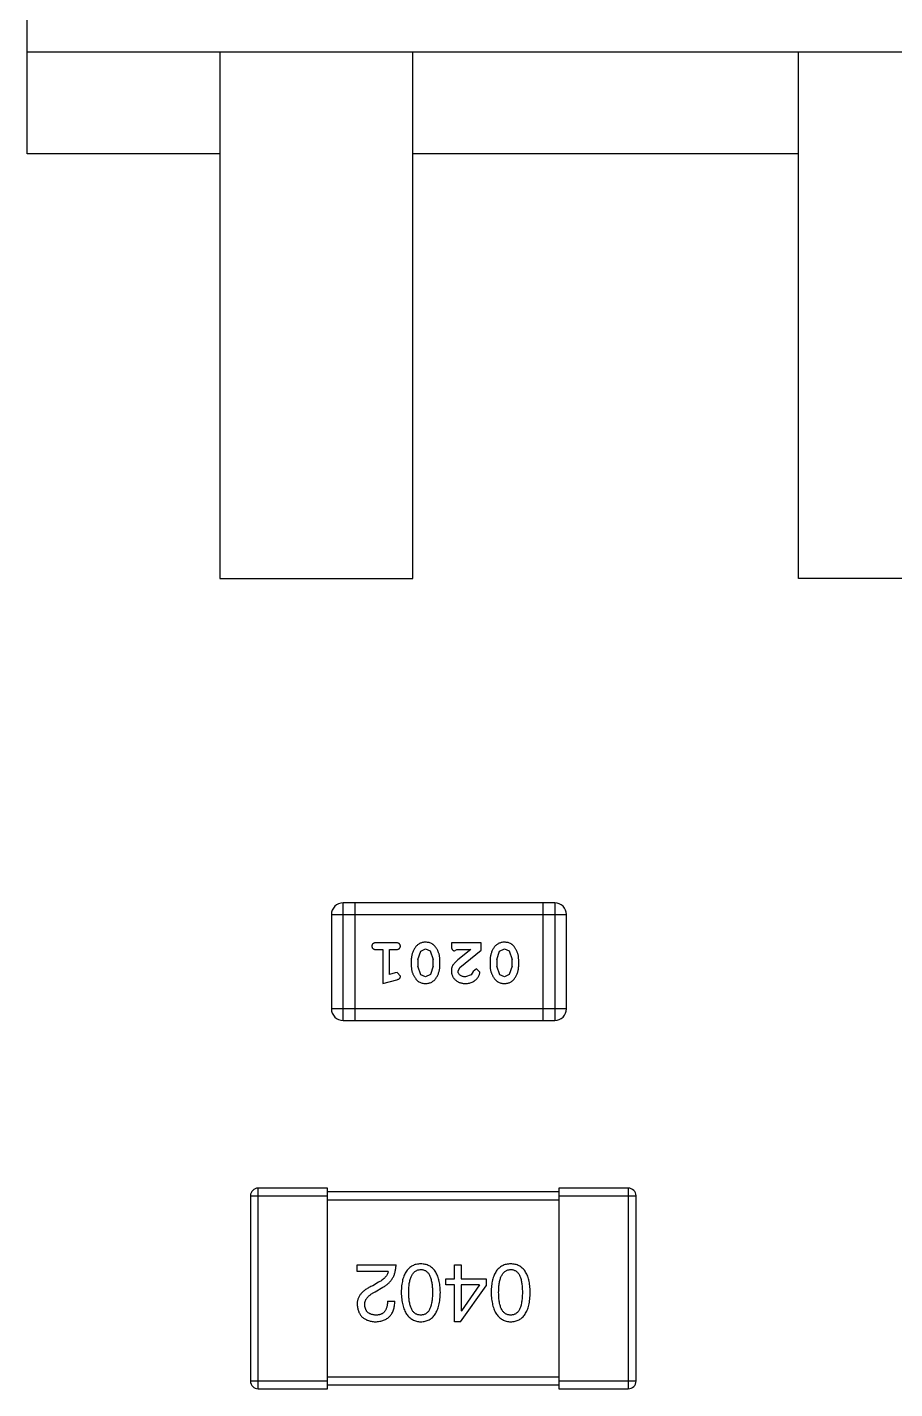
# Model space of a CAD drawing. Header units: millimetres. Extents: x -67 to 102, y -58 to 29.
# Drawn here: x 49.505 to 51.755, y -23.782 to -20.253 of the extents above; entities that cross this region are included whole.
import ezdxf

# ---------------------------------------------------------------- set-up
doc = ezdxf.new("R2010")
doc.units = ezdxf.units.MM
doc.header["$LTSCALE"] = 1.21
doc.header["$MEASUREMENT"] = 0
doc.layers.get('0').update_dxf_attribs({"linetype": 'CONTINUOUS'})

msp = doc.modelspace()

# ---------------------------------------------------------------- linework, layer by layer
at = {"color": 7, "linetype": 'Continuous'}
for p, q in [((49.5051, -20.5812), (49.5051, -18.0812)), ((49.5051, -20.3167), (54.0051, -20.3167)), ((50.0051, -20.3167), (50.0051, -21.6812)), ((50.5051, -21.6812), (50.5051, -20.3167)), ((51.5051, -21.6812), (51.5051, -20.3167)), ((50.0051, -20.5812), (49.5051, -20.5812)), ((51.5051, -20.5812), (50.5051, -20.5812)), ((50.0051, -21.6812), (50.5051, -21.6812)), ((52.0051, -21.6812), (51.5051, -21.6812)), ((50.3245, -22.8271), (50.3245, -22.5223)), ((50.8731, -22.5223), (50.3245, -22.5223)), ((50.355, -22.5223), (50.355, -22.8271)), ((50.8426, -22.5223), (50.8426, -22.8271)), ((50.8731, -22.5223), (50.8731, -22.8271)), ((50.294, -22.5527), (50.294, -22.7966)), ((50.294, -22.5527), (50.9036, -22.5527)), ((50.9036, -22.7966), (50.9036, -22.5527)), ((50.4619, -22.6259), (50.41, -22.6259)), ((50.41, -22.6432), (50.4273, -22.6432)), ((50.4273, -22.6432), (50.4273, -22.7313)), ((50.4446, -22.7082), (50.4446, -22.6432)), ((50.4446, -22.6432), (50.4619, -22.6432)), ((50.5186, -22.6692), (50.5258, -22.6474)), ((50.5258, -22.6474), (50.5381, -22.6416)), ((50.5381, -22.6416), (50.5502, -22.6469)), ((50.5502, -22.6469), (50.5579, -22.6692)), ((50.6051, -22.6259), (50.6051, -22.6338)), ((50.6822, -22.6259), (50.6051, -22.6259)), ((50.6137, -22.6463), (50.6192, -22.6432)), ((50.6192, -22.6432), (50.6554, -22.6432)), ((50.6554, -22.6432), (50.6218, -22.6702)), ((50.6272, -22.6897), (50.6822, -22.6448)), ((50.6822, -22.6448), (50.6822, -22.6259)), ((50.7231, -22.6692), (50.7303, -22.6474)), ((50.7303, -22.6474), (50.7426, -22.6416)), ((50.7426, -22.6416), (50.7548, -22.6469)), ((50.7548, -22.6469), (50.7624, -22.6692)), ((50.5013, -22.6689), (50.5013, -22.6867)), ((50.5186, -22.6692), (50.5186, -22.6864)), ((50.5261, -22.7087), (50.5186, -22.6864)), ((50.5579, -22.6864), (50.5506, -22.7082)), ((50.5579, -22.6864), (50.5579, -22.6692)), ((50.5752, -22.6867), (50.5752, -22.6689)), ((50.6224, -22.6995), (50.6272, -22.6897)), ((50.7058, -22.6689), (50.7058, -22.6867)), ((50.7231, -22.6692), (50.7231, -22.6864)), ((50.7306, -22.7087), (50.7231, -22.6864)), ((50.7624, -22.6864), (50.7551, -22.7082)), ((50.7624, -22.6864), (50.7624, -22.6692)), ((50.7797, -22.6867), (50.7797, -22.6689)), ((50.4273, -22.7313), (50.4639, -22.7214)), ((50.4596, -22.704), (50.4446, -22.7082)), ((50.465, -22.703), (50.4596, -22.704)), ((50.4729, -22.7122), (50.465, -22.703)), ((50.5383, -22.714), (50.5261, -22.7087)), ((50.5506, -22.7082), (50.5383, -22.714)), ((50.6568, -22.7086), (50.6419, -22.714)), ((50.6617, -22.7001), (50.6568, -22.7086)), ((50.6702, -22.6935), (50.6617, -22.7001)), ((50.679, -22.702), (50.6702, -22.6935)), ((50.7428, -22.714), (50.7306, -22.7087)), ((50.7551, -22.7082), (50.7428, -22.714)), ((50.9036, -22.7966), (50.294, -22.7966)), ((50.3245, -22.8271), (50.8731, -22.8271)), ((50.084, -23.2817), (50.084, -23.7617)), ((50.084, -23.2817), (50.284, -23.2817)), ((50.104, -23.7817), (50.104, -23.2617)), ((50.284, -23.2617), (50.104, -23.2617)), ((50.284, -23.7817), (50.284, -23.2617)), ((50.884, -23.2717), (50.284, -23.2717)), ((50.284, -23.2917), (50.884, -23.2917)), ((50.884, -23.2617), (50.884, -23.7817)), ((51.064, -23.2617), (50.884, -23.2617)), ((50.884, -23.2817), (51.084, -23.2817)), ((51.064, -23.2617), (51.064, -23.7817)), ((51.084, -23.7617), (51.084, -23.2817)), ((50.3609, -23.4777), (50.3609, -23.4605)), ((50.3609, -23.4605), (50.4617, -23.4605)), ((50.6129, -23.4965), (50.6129, -23.4605)), ((50.6129, -23.4605), (50.6309, -23.4605)), ((50.6309, -23.4605), (50.6309, -23.4965)), ((50.4412, -23.4777), (50.3609, -23.4777)), ((50.5908, -23.5121), (50.5908, -23.4965)), ((50.5908, -23.4965), (50.6129, -23.4965)), ((50.6309, -23.4965), (50.6957, -23.4965)), ((50.6957, -23.4965), (50.6957, -23.5146)), ((50.4166, -23.5055), (50.4011, -23.5146)), ((50.4076, -23.5301), (50.4273, -23.5187)), ((50.6129, -23.5121), (50.5908, -23.5121)), ((50.6129, -23.608), (50.6129, -23.5121)), ((50.6285, -23.608), (50.6957, -23.5146)), ((50.6309, -23.5121), (50.6309, -23.5793)), ((50.6785, -23.5121), (50.6309, -23.5121)), ((50.6785, -23.5121), (50.6317, -23.5793)), ((50.4396, -23.5547), (50.4584, -23.5547)), ((50.6285, -23.608), (50.6129, -23.608)), ((50.6309, -23.5793), (50.6317, -23.5793)), ((50.284, -23.7617), (50.084, -23.7617)), ((50.104, -23.7817), (50.284, -23.7817)), ((50.884, -23.7517), (50.284, -23.7517)), ((50.284, -23.7717), (50.884, -23.7717)), ((51.084, -23.7617), (50.884, -23.7617)), ((50.884, -23.7817), (51.064, -23.7817))]:
    msp.add_line(p, q, dxfattribs=at)
for centre, radius, start, end in [((50.3245, -22.5527), 0.0305, 90, 180), ((50.8731, -22.5527), 0.0305, 0, 90), ((50.3245, -22.7966), 0.0305, 180, 270), ((50.8731, -22.7966), 0.0305, 270, 0), ((50.104, -23.2817), 0.02, 90, 180), ((51.064, -23.2817), 0.02, 0, 90), ((50.104, -23.7617), 0.02, 180, 270), ((51.064, -23.7617), 0.02, 270, 0)]:
    msp.add_arc(centre, radius, start, end, dxfattribs=at)
for points, knots in [([(50.41, -22.6259), (50.4091, -22.6259), (50.4074, -22.6259), (50.4051, -22.6264), (50.4031, -22.6271), (50.4016, -22.6282), (50.4004, -22.6295), (50.3996, -22.6311), (50.3991, -22.6327), (50.399, -22.6339), (50.399, -22.6345)], [0, 0, 0, 0, 0.169012, 0.317488, 0.445429, 0.560977, 0.67065, 0.776666, 0.88492, 1, 1, 1, 1]), ([(50.399, -22.6345), (50.399, -22.6352), (50.3991, -22.6363), (50.3996, -22.638), (50.4004, -22.6395), (50.4016, -22.6408), (50.4032, -22.6419), (50.4051, -22.6427), (50.4074, -22.6431), (50.4091, -22.6432), (50.41, -22.6432)], [0, 0, 0, 0, 0.11517, 0.223509, 0.328254, 0.438012, 0.553651, 0.682263, 0.830856, 1, 1, 1, 1]), ([(50.4729, -22.6345), (50.4729, -22.6339), (50.4728, -22.6327), (50.4723, -22.6311), (50.4715, -22.6296), (50.4704, -22.6282), (50.4688, -22.6271), (50.4668, -22.6264), (50.4645, -22.6259), (50.4628, -22.6259), (50.4619, -22.6259)], [0, 0, 0, 0, 0.115051, 0.223278, 0.329269, 0.437893, 0.554681, 0.682591, 0.83103, 1, 1, 1, 1]), ([(50.4619, -22.6432), (50.4628, -22.6432), (50.4645, -22.6431), (50.4668, -22.6427), (50.4688, -22.6419), (50.4704, -22.6408), (50.4715, -22.6395), (50.4723, -22.638), (50.4728, -22.6363), (50.4729, -22.6352), (50.4729, -22.6345)], [0, 0, 0, 0, 0.169102, 0.317658, 0.446239, 0.563118, 0.671828, 0.776546, 0.884858, 1, 1, 1, 1]), ([(50.5381, -22.6243), (50.5367, -22.6244), (50.5339, -22.6244), (50.5298, -22.6251), (50.526, -22.6263), (50.5224, -22.6279), (50.5191, -22.6299), (50.516, -22.6324), (50.5132, -22.6353), (50.5108, -22.6387), (50.5086, -22.6423), (50.5066, -22.646), (50.505, -22.6497), (50.5036, -22.6535), (50.5026, -22.6573), (50.5018, -22.6611), (50.5013, -22.665), (50.5013, -22.6676), (50.5013, -22.6689)], [0, 0, 0, 0, 0.067217, 0.131051, 0.19272, 0.252824, 0.312745, 0.373449, 0.436041, 0.501494, 0.567761, 0.632087, 0.695096, 0.757109, 0.817993, 0.878657, 0.939311, 1, 1, 1, 1]), ([(50.5752, -22.6689), (50.5752, -22.6679), (50.5751, -22.6657), (50.5748, -22.6626), (50.5743, -22.6594), (50.5736, -22.6563), (50.5728, -22.6533), (50.5716, -22.6503), (50.5704, -22.6473), (50.5689, -22.6444), (50.5673, -22.6417), (50.5657, -22.6392), (50.5641, -22.6369), (50.5624, -22.6347), (50.5607, -22.6329), (50.559, -22.6312), (50.5573, -22.6298), (50.5549, -22.6282), (50.5517, -22.6266), (50.5475, -22.6253), (50.543, -22.6245), (50.5398, -22.6244), (50.5381, -22.6243)], [0, 0, 0, 0, 0.049886, 0.09882, 0.148132, 0.19689, 0.246038, 0.295176, 0.345305, 0.395692, 0.445312, 0.491875, 0.535813, 0.577009, 0.616081, 0.652689, 0.687585, 0.720206, 0.785062, 0.85223, 0.923759, 1, 1, 1, 1]), ([(50.6051, -22.6338), (50.6051, -22.6348), (50.6051, -22.6368), (50.6056, -22.6395), (50.6063, -22.6418), (50.6073, -22.6435), (50.6086, -22.6448), (50.6102, -22.6457), (50.6119, -22.6463), (50.6131, -22.6463), (50.6137, -22.6463)], [0, 0, 0, 0, 0.1844, 0.34094, 0.473574, 0.586824, 0.690029, 0.789175, 0.890445, 1, 1, 1, 1]), ([(50.7427, -22.6243), (50.7412, -22.6244), (50.7384, -22.6244), (50.7343, -22.6251), (50.7305, -22.6263), (50.7269, -22.6279), (50.7236, -22.6299), (50.7205, -22.6324), (50.7177, -22.6353), (50.7153, -22.6387), (50.7131, -22.6423), (50.7111, -22.646), (50.7095, -22.6497), (50.7081, -22.6535), (50.7071, -22.6573), (50.7063, -22.6611), (50.7059, -22.665), (50.7058, -22.6676), (50.7058, -22.6689)], [0, 0, 0, 0, 0.067217, 0.131051, 0.19272, 0.252824, 0.312745, 0.373449, 0.436041, 0.501494, 0.567761, 0.632087, 0.695096, 0.757109, 0.817993, 0.878657, 0.939311, 1, 1, 1, 1]), ([(50.7797, -22.6689), (50.7797, -22.6679), (50.7796, -22.6657), (50.7793, -22.6626), (50.7789, -22.6594), (50.7782, -22.6563), (50.7773, -22.6533), (50.7761, -22.6503), (50.7749, -22.6473), (50.7734, -22.6444), (50.7718, -22.6417), (50.7702, -22.6392), (50.7686, -22.6369), (50.7669, -22.6347), (50.7652, -22.6329), (50.7635, -22.6312), (50.7618, -22.6298), (50.7594, -22.6282), (50.7563, -22.6266), (50.7521, -22.6253), (50.7475, -22.6245), (50.7443, -22.6244), (50.7427, -22.6243)], [0, 0, 0, 0, 0.049886, 0.09882, 0.148132, 0.19689, 0.246038, 0.295176, 0.345305, 0.395692, 0.445312, 0.491875, 0.535813, 0.577009, 0.616081, 0.652689, 0.687585, 0.720206, 0.785062, 0.85223, 0.923759, 1, 1, 1, 1]), ([(50.5013, -22.6867), (50.5013, -22.6878), (50.5013, -22.6899), (50.5016, -22.6931), (50.5021, -22.6962), (50.5028, -22.6993), (50.5037, -22.7024), (50.5048, -22.7054), (50.5061, -22.7084), (50.5076, -22.7112), (50.5092, -22.714), (50.5109, -22.7165), (50.5125, -22.7188), (50.5142, -22.7209), (50.5159, -22.7228), (50.5176, -22.7244), (50.5193, -22.7259), (50.5217, -22.7274), (50.5249, -22.729), (50.5291, -22.7303), (50.5336, -22.7311), (50.5368, -22.7312), (50.5384, -22.7313)], [0, 0, 0, 0, 0.049855, 0.099516, 0.148482, 0.19758, 0.246804, 0.296268, 0.346517, 0.397047, 0.446826, 0.49336, 0.537801, 0.579207, 0.617974, 0.654833, 0.689171, 0.722088, 0.786392, 0.853518, 0.924186, 1, 1, 1, 1]), ([(50.5384, -22.7313), (50.5398, -22.7313), (50.5426, -22.7312), (50.5467, -22.7305), (50.5506, -22.7293), (50.5541, -22.7278), (50.5574, -22.7257), (50.5605, -22.7232), (50.5633, -22.7202), (50.5657, -22.7168), (50.5679, -22.7132), (50.5699, -22.7096), (50.5715, -22.7059), (50.5728, -22.7021), (50.5739, -22.6983), (50.5746, -22.6944), (50.5751, -22.6906), (50.5752, -22.688), (50.5752, -22.6867)], [0, 0, 0, 0, 0.06692, 0.130834, 0.19258, 0.252759, 0.312631, 0.373411, 0.436359, 0.501894, 0.568244, 0.632472, 0.69556, 0.757163, 0.818592, 0.878885, 0.939235, 1, 1, 1, 1]), ([(50.6218, -22.6702), (50.621, -22.671), (50.6193, -22.6725), (50.6169, -22.6747), (50.6148, -22.6768), (50.6129, -22.6788), (50.6113, -22.6807), (50.61, -22.6824), (50.6088, -22.6841), (50.6077, -22.6861), (50.6066, -22.6887), (50.6057, -22.6919), (50.6052, -22.6952), (50.6051, -22.6974), (50.6051, -22.6985)], [0, 0, 0, 0, 0.103002, 0.197728, 0.285279, 0.365235, 0.437224, 0.502446, 0.560545, 0.611446, 0.707576, 0.80349, 0.900532, 1, 1, 1, 1]), ([(50.7058, -22.6867), (50.7058, -22.6878), (50.7058, -22.6899), (50.7061, -22.6931), (50.7067, -22.6962), (50.7073, -22.6993), (50.7082, -22.7024), (50.7094, -22.7054), (50.7107, -22.7084), (50.7121, -22.7112), (50.7138, -22.714), (50.7154, -22.7165), (50.717, -22.7188), (50.7187, -22.7209), (50.7204, -22.7228), (50.7221, -22.7244), (50.7239, -22.7259), (50.7262, -22.7274), (50.7294, -22.729), (50.7336, -22.7303), (50.7381, -22.7311), (50.7413, -22.7312), (50.7429, -22.7313)], [0, 0, 0, 0, 0.049855, 0.099516, 0.148482, 0.19758, 0.246804, 0.296268, 0.346517, 0.397047, 0.446826, 0.49336, 0.537801, 0.579207, 0.617974, 0.654833, 0.689171, 0.722088, 0.786392, 0.853518, 0.924186, 1, 1, 1, 1]), ([(50.7429, -22.7313), (50.7443, -22.7313), (50.7472, -22.7312), (50.7512, -22.7305), (50.7551, -22.7293), (50.7587, -22.7278), (50.7619, -22.7257), (50.765, -22.7232), (50.7678, -22.7202), (50.7702, -22.7168), (50.7724, -22.7132), (50.7744, -22.7096), (50.776, -22.7059), (50.7774, -22.7021), (50.7784, -22.6983), (50.7792, -22.6944), (50.7796, -22.6906), (50.7797, -22.688), (50.7797, -22.6867)], [0, 0, 0, 0, 0.06692, 0.130834, 0.19258, 0.252759, 0.312631, 0.373411, 0.436359, 0.501894, 0.568244, 0.632472, 0.69556, 0.757163, 0.818592, 0.878885, 0.939235, 1, 1, 1, 1]), ([(50.4639, -22.7214), (50.4647, -22.7212), (50.4663, -22.7207), (50.4684, -22.7198), (50.47, -22.7189), (50.4712, -22.7179), (50.472, -22.7167), (50.4725, -22.7154), (50.4729, -22.7139), (50.4729, -22.7128), (50.4729, -22.7122)], [0, 0, 0, 0, 0.187321, 0.344927, 0.475328, 0.579604, 0.674244, 0.773631, 0.882025, 1, 1, 1, 1]), ([(50.6051, -22.6985), (50.6051, -22.6996), (50.6052, -22.7018), (50.6057, -22.7051), (50.6065, -22.7082), (50.6076, -22.7112), (50.6091, -22.714), (50.6109, -22.7167), (50.613, -22.7193), (50.6154, -22.7218), (50.618, -22.724), (50.6208, -22.726), (50.6239, -22.7276), (50.6271, -22.729), (50.6305, -22.73), (50.6341, -22.7308), (50.6379, -22.7312), (50.6404, -22.7313), (50.6418, -22.7313)], [0, 0, 0, 0, 0.060981, 0.120256, 0.178148, 0.236115, 0.293993, 0.352864, 0.413358, 0.476056, 0.539296, 0.602396, 0.665116, 0.728325, 0.792919, 0.859317, 0.928302, 1, 1, 1, 1]), ([(50.6419, -22.714), (50.6405, -22.7139), (50.6378, -22.7139), (50.634, -22.713), (50.6306, -22.7116), (50.6277, -22.7097), (50.6254, -22.7074), (50.6236, -22.705), (50.6226, -22.7023), (50.6225, -22.7004), (50.6224, -22.6995)], [0, 0, 0, 0, 0.156344, 0.299348, 0.4327, 0.561, 0.682299, 0.791883, 0.89611, 1, 1, 1, 1]), ([(50.6418, -22.7313), (50.6435, -22.7312), (50.6468, -22.7311), (50.6518, -22.7303), (50.6565, -22.7288), (50.661, -22.7268), (50.6651, -22.7244), (50.6688, -22.7215), (50.6719, -22.7183), (50.6744, -22.7147), (50.6764, -22.7112), (50.6779, -22.7078), (50.6788, -22.7048), (50.679, -22.7029), (50.679, -22.702)], [0, 0, 0, 0, 0.098286, 0.193983, 0.289056, 0.384352, 0.477435, 0.566197, 0.652355, 0.737986, 0.818188, 0.887401, 0.94802, 1, 1, 1, 1]), ([(50.4273, -23.5187), (50.4286, -23.5179), (50.4313, -23.5164), (50.4352, -23.5139), (50.4387, -23.5112), (50.442, -23.5083), (50.4451, -23.5053), (50.4479, -23.5021), (50.4505, -23.4987), (50.4527, -23.4951), (50.4548, -23.4914), (50.4565, -23.4875), (50.4581, -23.4834), (50.4593, -23.4791), (50.4603, -23.4747), (50.461, -23.4701), (50.4615, -23.4654), (50.4616, -23.4621), (50.4617, -23.4605)], [0, 0, 0, 0, 0.065828, 0.130094, 0.192451, 0.254037, 0.313974, 0.373757, 0.433048, 0.492243, 0.551902, 0.611758, 0.672678, 0.734814, 0.798569, 0.863693, 0.930488, 1, 1, 1, 1]), ([(50.5258, -23.458), (50.5238, -23.4581), (50.52, -23.4583), (50.5143, -23.4592), (50.5091, -23.4608), (50.5042, -23.4628), (50.4997, -23.4655), (50.4955, -23.4687), (50.4918, -23.4725), (50.4884, -23.4769), (50.4854, -23.4818), (50.4828, -23.4873), (50.4806, -23.4933), (50.4787, -23.4999), (50.4772, -23.5071), (50.4761, -23.5148), (50.4753, -23.5231), (50.4751, -23.5288), (50.475, -23.5318)], [0, 0, 0, 0, 0.059134, 0.115603, 0.169236, 0.221572, 0.273254, 0.32474, 0.377319, 0.431815, 0.488555, 0.548609, 0.612242, 0.680182, 0.75251, 0.829782, 0.91231, 1, 1, 1, 1]), ([(50.5766, -23.5318), (50.5765, -23.5288), (50.5763, -23.5231), (50.5756, -23.5148), (50.5745, -23.5071), (50.573, -23.4999), (50.5711, -23.4933), (50.5688, -23.4873), (50.5663, -23.4818), (50.5632, -23.4769), (50.5599, -23.4725), (50.5561, -23.4687), (50.552, -23.4655), (50.5475, -23.4628), (50.5426, -23.4608), (50.5373, -23.4592), (50.5317, -23.4583), (50.5278, -23.4581), (50.5258, -23.458)], [0, 0, 0, 0, 0.087693, 0.170223, 0.247496, 0.319826, 0.387768, 0.451403, 0.511459, 0.568358, 0.622671, 0.675251, 0.726739, 0.778422, 0.830759, 0.884394, 0.940865, 1, 1, 1, 1]), ([(50.759, -23.458), (50.757, -23.4581), (50.7531, -23.4583), (50.7475, -23.4592), (50.7422, -23.4608), (50.7373, -23.4628), (50.7328, -23.4655), (50.7287, -23.4687), (50.7249, -23.4725), (50.7215, -23.4769), (50.7185, -23.4818), (50.7159, -23.4873), (50.7137, -23.4933), (50.7118, -23.4999), (50.7103, -23.5071), (50.7092, -23.5148), (50.7085, -23.5231), (50.7083, -23.5288), (50.7082, -23.5318)], [0, 0, 0, 0, 0.059134, 0.115603, 0.169236, 0.221572, 0.273254, 0.32474, 0.377319, 0.431815, 0.488555, 0.548609, 0.612242, 0.680182, 0.75251, 0.829782, 0.91231, 1, 1, 1, 1]), ([(50.8098, -23.5318), (50.8097, -23.5288), (50.8095, -23.5231), (50.8087, -23.5148), (50.8076, -23.5071), (50.8061, -23.4999), (50.8042, -23.4933), (50.802, -23.4873), (50.7994, -23.4818), (50.7964, -23.4769), (50.793, -23.4725), (50.7893, -23.4687), (50.7851, -23.4655), (50.7806, -23.4628), (50.7757, -23.4608), (50.7705, -23.4592), (50.7648, -23.4583), (50.761, -23.4581), (50.759, -23.458)], [0, 0, 0, 0, 0.087693, 0.170223, 0.247496, 0.319826, 0.387768, 0.451403, 0.511459, 0.568358, 0.622671, 0.675251, 0.726739, 0.778422, 0.830759, 0.884394, 0.940865, 1, 1, 1, 1]), ([(50.4412, -23.4777), (50.441, -23.479), (50.4404, -23.4816), (50.4388, -23.4854), (50.4366, -23.489), (50.4338, -23.4926), (50.4304, -23.496), (50.4264, -23.4993), (50.4218, -23.5026), (50.4184, -23.5045), (50.4166, -23.5055)], [0, 0, 0, 0, 0.103034, 0.208166, 0.318255, 0.434664, 0.559728, 0.695394, 0.841708, 1, 1, 1, 1]), ([(50.4947, -23.5318), (50.4947, -23.5294), (50.4947, -23.5249), (50.4951, -23.5183), (50.4957, -23.5121), (50.4965, -23.5064), (50.4976, -23.5011), (50.499, -23.4963), (50.5005, -23.4919), (50.5024, -23.488), (50.5044, -23.4845), (50.5068, -23.4814), (50.5093, -23.4788), (50.5121, -23.4767), (50.5152, -23.475), (50.5185, -23.4738), (50.5221, -23.473), (50.5246, -23.4728), (50.5258, -23.4728)], [0, 0, 0, 0, 0.094834, 0.184067, 0.267029, 0.344713, 0.417334, 0.484367, 0.546941, 0.604717, 0.65953, 0.710539, 0.759381, 0.806382, 0.853027, 0.900623, 0.949121, 1, 1, 1, 1]), ([(50.5258, -23.4728), (50.5271, -23.4728), (50.5294, -23.4729), (50.5329, -23.4736), (50.5362, -23.4747), (50.5391, -23.4764), (50.5419, -23.4785), (50.5444, -23.481), (50.5467, -23.4841), (50.5487, -23.4876), (50.5505, -23.4915), (50.552, -23.4959), (50.5532, -23.5008), (50.5544, -23.5061), (50.5552, -23.5119), (50.5557, -23.5181), (50.5561, -23.5248), (50.5561, -23.5294), (50.5562, -23.5318)], [0, 0, 0, 0, 0.049766, 0.097012, 0.143225, 0.188786, 0.235079, 0.282962, 0.333687, 0.387747, 0.445963, 0.508657, 0.576545, 0.649868, 0.72822, 0.812712, 0.903543, 1, 1, 1, 1]), ([(50.7278, -23.5318), (50.7278, -23.5294), (50.7279, -23.5249), (50.7283, -23.5183), (50.7289, -23.5121), (50.7297, -23.5064), (50.7308, -23.5011), (50.7321, -23.4963), (50.7337, -23.4919), (50.7355, -23.488), (50.7376, -23.4845), (50.7399, -23.4814), (50.7425, -23.4788), (50.7453, -23.4767), (50.7484, -23.475), (50.7517, -23.4738), (50.7553, -23.473), (50.7577, -23.4728), (50.759, -23.4728)], [0, 0, 0, 0, 0.094834, 0.184067, 0.267029, 0.344713, 0.417334, 0.484367, 0.546941, 0.604717, 0.65953, 0.710539, 0.759381, 0.806382, 0.853027, 0.900623, 0.949121, 1, 1, 1, 1]), ([(50.759, -23.4728), (50.7602, -23.4728), (50.7626, -23.4729), (50.7661, -23.4736), (50.7693, -23.4747), (50.7723, -23.4764), (50.7751, -23.4785), (50.7776, -23.481), (50.7798, -23.4841), (50.7818, -23.4876), (50.7836, -23.4915), (50.7852, -23.4959), (50.7864, -23.5008), (50.7875, -23.5061), (50.7883, -23.5119), (50.7889, -23.5181), (50.7892, -23.5248), (50.7893, -23.5294), (50.7893, -23.5318)], [0, 0, 0, 0, 0.049766, 0.097012, 0.143225, 0.188786, 0.235079, 0.282962, 0.333687, 0.387747, 0.445963, 0.508657, 0.576545, 0.649868, 0.72822, 0.812712, 0.903543, 1, 1, 1, 1]), ([(50.4011, -23.5146), (50.3994, -23.5153), (50.396, -23.5169), (50.3913, -23.5194), (50.3869, -23.522), (50.3829, -23.5246), (50.3792, -23.5274), (50.3758, -23.5302), (50.3728, -23.5332), (50.3701, -23.5362), (50.3677, -23.5393), (50.3657, -23.5426), (50.3641, -23.5459), (50.3627, -23.5493), (50.3617, -23.5528), (50.3611, -23.5564), (50.3608, -23.56), (50.3609, -23.5625), (50.3609, -23.5637)], [0, 0, 0, 0, 0.082731, 0.161257, 0.236138, 0.307554, 0.375712, 0.440848, 0.502916, 0.562567, 0.619798, 0.675716, 0.73039, 0.78386, 0.837315, 0.890547, 0.944917, 1, 1, 1, 1]), ([(50.3806, -23.5646), (50.3805, -23.5638), (50.3804, -23.5621), (50.3806, -23.5597), (50.381, -23.5574), (50.3816, -23.555), (50.3825, -23.5527), (50.3836, -23.5505), (50.3849, -23.5482), (50.3865, -23.5461), (50.3883, -23.5439), (50.3904, -23.5418), (50.3927, -23.5398), (50.3952, -23.5378), (50.398, -23.5358), (50.4009, -23.5338), (50.4042, -23.5319), (50.4064, -23.5307), (50.4076, -23.5301)], [0, 0, 0, 0, 0.052237, 0.103888, 0.155485, 0.207395, 0.259864, 0.31356, 0.369176, 0.4266, 0.486836, 0.550048, 0.61567, 0.685271, 0.75824, 0.834614, 0.915635, 1, 1, 1, 1]), ([(50.475, -23.5318), (50.4751, -23.5348), (50.4754, -23.5406), (50.4762, -23.5491), (50.4775, -23.557), (50.479, -23.5644), (50.4809, -23.5712), (50.4832, -23.5774), (50.4858, -23.583), (50.4888, -23.5881), (50.4922, -23.5926), (50.4959, -23.5966), (50.5, -23.6), (50.5045, -23.6027), (50.5093, -23.6049), (50.5145, -23.6066), (50.52, -23.6077), (50.5239, -23.6079), (50.5258, -23.608)], [0, 0, 0, 0, 0.088475, 0.171606, 0.249595, 0.322626, 0.391327, 0.455765, 0.516374, 0.573675, 0.628522, 0.681161, 0.732559, 0.783563, 0.83504, 0.887639, 0.942585, 1, 1, 1, 1]), ([(50.5258, -23.5908), (50.5246, -23.5907), (50.5221, -23.5906), (50.5185, -23.59), (50.5152, -23.5888), (50.5121, -23.5872), (50.5093, -23.5851), (50.5067, -23.5825), (50.5044, -23.5795), (50.5023, -23.576), (50.5005, -23.572), (50.4989, -23.5676), (50.4976, -23.5628), (50.4965, -23.5575), (50.4957, -23.5517), (50.4951, -23.5455), (50.4947, -23.5388), (50.4947, -23.5342), (50.4947, -23.5318)], [0, 0, 0, 0, 0.050604, 0.098688, 0.145699, 0.191791, 0.238625, 0.286717, 0.337546, 0.391814, 0.449755, 0.512106, 0.579685, 0.652048, 0.730262, 0.814146, 0.904281, 1, 1, 1, 1]), ([(50.5562, -23.5318), (50.5561, -23.5342), (50.5561, -23.5388), (50.5557, -23.5455), (50.5552, -23.5517), (50.5544, -23.5575), (50.5532, -23.5628), (50.552, -23.5677), (50.5505, -23.572), (50.5487, -23.576), (50.5467, -23.5795), (50.5444, -23.5825), (50.5419, -23.5851), (50.5392, -23.5872), (50.5362, -23.5888), (50.5329, -23.59), (50.5294, -23.5906), (50.5271, -23.5907), (50.5258, -23.5908)], [0, 0, 0, 0, 0.096452, 0.187278, 0.271765, 0.350519, 0.423437, 0.491321, 0.554011, 0.612224, 0.666281, 0.717003, 0.764884, 0.811423, 0.856783, 0.902993, 0.950236, 1, 1, 1, 1]), ([(50.5258, -23.608), (50.5278, -23.6079), (50.5317, -23.6077), (50.5373, -23.6068), (50.5426, -23.6052), (50.5475, -23.6031), (50.552, -23.6003), (50.5561, -23.5969), (50.5599, -23.593), (50.5632, -23.5885), (50.5663, -23.5834), (50.5688, -23.5777), (50.5711, -23.5715), (50.573, -23.5647), (50.5745, -23.5573), (50.5756, -23.5493), (50.5763, -23.5407), (50.5765, -23.5348), (50.5766, -23.5318)], [0, 0, 0, 0, 0.057911, 0.113262, 0.165956, 0.217443, 0.268511, 0.319665, 0.372, 0.426129, 0.483365, 0.543779, 0.607756, 0.676562, 0.749704, 0.827713, 0.911177, 1, 1, 1, 1]), ([(50.7082, -23.5318), (50.7083, -23.5348), (50.7085, -23.5406), (50.7094, -23.5491), (50.7106, -23.557), (50.7121, -23.5644), (50.714, -23.5712), (50.7163, -23.5774), (50.7189, -23.583), (50.722, -23.5881), (50.7253, -23.5926), (50.7291, -23.5966), (50.7332, -23.6), (50.7376, -23.6027), (50.7425, -23.6049), (50.7476, -23.6066), (50.7532, -23.6077), (50.757, -23.6079), (50.759, -23.608)], [0, 0, 0, 0, 0.088475, 0.171606, 0.249595, 0.322626, 0.391327, 0.455765, 0.516374, 0.573675, 0.628522, 0.681161, 0.732559, 0.783563, 0.83504, 0.887639, 0.942585, 1, 1, 1, 1]), ([(50.759, -23.5908), (50.7577, -23.5907), (50.7553, -23.5906), (50.7517, -23.59), (50.7484, -23.5888), (50.7453, -23.5872), (50.7425, -23.5851), (50.7399, -23.5825), (50.7376, -23.5795), (50.7355, -23.576), (50.7337, -23.572), (50.7321, -23.5676), (50.7308, -23.5628), (50.7297, -23.5575), (50.7289, -23.5517), (50.7283, -23.5455), (50.7279, -23.5388), (50.7278, -23.5342), (50.7278, -23.5318)], [0, 0, 0, 0, 0.050604, 0.098688, 0.145699, 0.191791, 0.238625, 0.286717, 0.337546, 0.391814, 0.449755, 0.512106, 0.579685, 0.652048, 0.730262, 0.814146, 0.904281, 1, 1, 1, 1]), ([(50.759, -23.608), (50.761, -23.6079), (50.7648, -23.6077), (50.7705, -23.6068), (50.7757, -23.6052), (50.7806, -23.6031), (50.7852, -23.6003), (50.7893, -23.5969), (50.793, -23.593), (50.7964, -23.5885), (50.7994, -23.5834), (50.802, -23.5777), (50.8043, -23.5715), (50.8061, -23.5647), (50.8076, -23.5573), (50.8087, -23.5493), (50.8095, -23.5407), (50.8097, -23.5348), (50.8098, -23.5318)], [0, 0, 0, 0, 0.057911, 0.113262, 0.165956, 0.217443, 0.268511, 0.319665, 0.372, 0.426129, 0.483365, 0.543779, 0.607756, 0.676562, 0.749704, 0.827713, 0.911177, 1, 1, 1, 1]), ([(50.7893, -23.5318), (50.7893, -23.5342), (50.7892, -23.5388), (50.7889, -23.5455), (50.7883, -23.5517), (50.7875, -23.5575), (50.7864, -23.5628), (50.7852, -23.5677), (50.7836, -23.572), (50.7818, -23.576), (50.7798, -23.5795), (50.7776, -23.5825), (50.775, -23.5851), (50.7723, -23.5872), (50.7693, -23.5888), (50.7661, -23.59), (50.7626, -23.5906), (50.7602, -23.5907), (50.759, -23.5908)], [0, 0, 0, 0, 0.096452, 0.187278, 0.271765, 0.350519, 0.423437, 0.491321, 0.554011, 0.612224, 0.666281, 0.717003, 0.764884, 0.811423, 0.856783, 0.902993, 0.950236, 1, 1, 1, 1]), ([(50.3609, -23.5637), (50.361, -23.5654), (50.3613, -23.5687), (50.3621, -23.5735), (50.3632, -23.578), (50.3647, -23.5822), (50.3664, -23.586), (50.3685, -23.5896), (50.371, -23.5928), (50.3737, -23.5958), (50.3769, -23.5984), (50.3803, -23.6007), (50.384, -23.6027), (50.3881, -23.6044), (50.3925, -23.6058), (50.3973, -23.6069), (50.4023, -23.6076), (50.4058, -23.6079), (50.4076, -23.608)], [0, 0, 0, 0, 0.070688, 0.137741, 0.201612, 0.262778, 0.321223, 0.378455, 0.434411, 0.490146, 0.546362, 0.603392, 0.662208, 0.723401, 0.787372, 0.85442, 0.925153, 1, 1, 1, 1]), ([(50.4101, -23.5908), (50.4089, -23.5907), (50.4068, -23.5906), (50.4036, -23.5903), (50.4006, -23.5896), (50.3978, -23.5889), (50.3952, -23.5879), (50.3929, -23.5868), (50.3907, -23.5854), (50.3887, -23.5839), (50.387, -23.5821), (50.3854, -23.5802), (50.3841, -23.578), (50.383, -23.5757), (50.3821, -23.5732), (50.3813, -23.5705), (50.3808, -23.5676), (50.3806, -23.5656), (50.3806, -23.5646)], [0, 0, 0, 0, 0.076112, 0.148436, 0.216883, 0.281466, 0.34298, 0.402356, 0.459881, 0.51546, 0.571111, 0.62658, 0.683162, 0.741007, 0.801404, 0.863825, 0.930544, 1, 1, 1, 1]), ([(50.4076, -23.608), (50.4096, -23.6079), (50.4136, -23.6077), (50.4193, -23.6069), (50.4246, -23.6057), (50.4295, -23.6042), (50.434, -23.6022), (50.4382, -23.5998), (50.442, -23.5971), (50.4454, -23.5939), (50.4484, -23.5904), (50.451, -23.5864), (50.4532, -23.5821), (50.455, -23.5774), (50.4565, -23.5723), (50.4575, -23.5668), (50.4582, -23.5609), (50.4584, -23.5568), (50.4584, -23.5547)], [0, 0, 0, 0, 0.07282, 0.141057, 0.2062, 0.267672, 0.326735, 0.383519, 0.439188, 0.494454, 0.549628, 0.605958, 0.66397, 0.72402, 0.787502, 0.854127, 0.925065, 1, 1, 1, 1]), ([(50.4396, -23.5547), (50.4395, -23.5562), (50.4394, -23.559), (50.439, -23.5631), (50.4384, -23.5669), (50.4375, -23.5705), (50.4364, -23.5737), (50.4351, -23.5767), (50.4336, -23.5794), (50.4318, -23.5818), (50.4299, -23.5839), (50.4277, -23.5858), (50.4253, -23.5873), (50.4227, -23.5886), (50.4198, -23.5896), (50.4168, -23.5903), (50.4135, -23.5907), (50.4112, -23.5908), (50.4101, -23.5908)], [0, 0, 0, 0, 0.082594, 0.15978, 0.232961, 0.301462, 0.365595, 0.426678, 0.484662, 0.540809, 0.595146, 0.648401, 0.702272, 0.757102, 0.813447, 0.872233, 0.934055, 1, 1, 1, 1])]:
    msp.add_open_spline(points, degree=3, knots=knots, dxfattribs=at)

doc.saveas('drawing.dxf')
